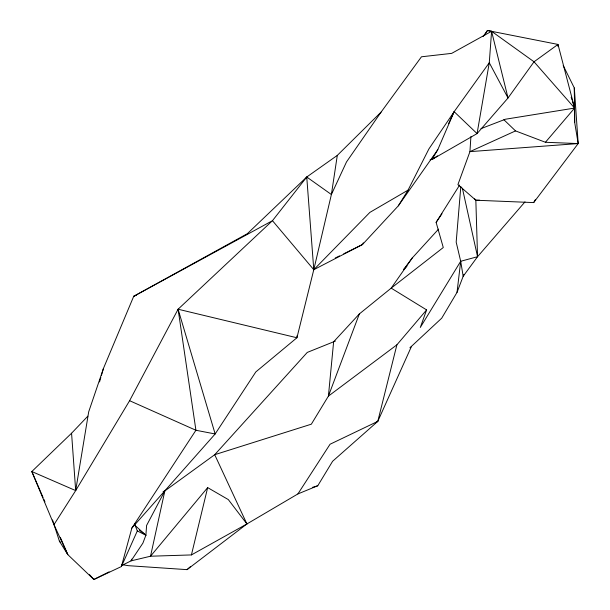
<?xml version="1.0" encoding="UTF-8"?>
<svg xmlns="http://www.w3.org/2000/svg" width="610" height="610" viewBox="0 0 610 610"><rect width="100%" height="100%" fill="white"/><g stroke="black" fill="none" stroke-linecap="round" stroke-linejoin="round"><path stroke-width="0.91" d="M296.986 335.858L296.925 337.757L255.819 371.925L215.155 433.969L131.859 528.069L121.398 566.553L93.864 579.5L67.809 554.627L59.391 541.139L52.529 519.926M557.883 46.307L557.997 44.431L487.436 30.5L483.013 36.6M470.912 136.556L469.944 151.638L457.927 184.601L475.838 200.225L533.674 202.589L578.181 143.571L574.33 88.008L563.198 65.483M484.523 35.38L487.436 30.5L491.584 31.293L489.281 62.746L477.073 133.605L431.956 159.53L430.088 159.774M121.741 565.523L131.028 560.872L142.885 543.159L145.881 535.229L146.606 525.439L164.845 490.913L214.712 454.702L307.272 352.412L335.363 341.104M460.832 186.408L456.181 242.124L460.695 261.278L463.173 276.277L457.027 292.365L441.716 318.176L409.912 347.784M457.027 292.365L460.695 261.278L477.554 256.703L525.004 201.864M578.181 143.571L545.432 142.275L515.534 130.906L469.944 151.638L578.181 143.571L574.681 122.442L574.605 108.077L534.032 61.785L491.584 31.293L451.697 53.367L421.464 56.791L381.067 112.126L337.307 155.39L331.39 194.521L313.784 269.704L296.925 337.757L178.097 309.224L129.602 400.701L75.678 490.592L53.962 524.661L67.809 554.627L60.314 537.318M87.825 416.188L71.568 433.222L31.819 471.538L75.678 490.592L88.702 411.803L103.448 368.425L133.712 296.315L247.332 233.706L306.746 177.007L337.307 155.39M131.791 559.141L131.028 560.872L150.525 556.221L191.418 554.925L207.667 487.611L228.308 499.582L246.913 523.952L297.901 493.932L317.764 485.758L332.61 461.267L377.781 421.373L411.392 346.61M375.31 422.783L377.781 421.373L396.896 344.818L426.611 309.91L391.193 288.133L359.336 313.937L333.632 341.806L328.409 396.111L311.336 424.186L214.712 454.702L246.913 523.952L187.049 569.641L128.283 565.676L121.886 564.616M99.537 381.936L100.841 377.43M101.359 375.63L103.448 368.425M426.611 309.91L420.298 327.456L460.695 261.278M359.336 313.937L328.409 396.111L396.896 344.818M437.538 155.878L431.956 159.53L437.797 149.679L454.145 111.683L489.281 62.746L508.031 97.989L477.073 133.605L454.145 111.683L428.929 148.893L408.052 190.137L398.307 205.852L362.462 244.534L313.784 269.704L272.464 220.683L306.746 177.007L331.39 194.521L346.503 161.947L381.067 112.126M121.398 566.553L137.319 530.929L134.558 523.921M463.951 274.561L463.173 276.277L477.554 256.703L475.838 200.225L474.664 198.822M431.956 159.53L433.146 156.968M448.594 123.647L454.145 111.683M363.308 242.841L362.462 244.534L343.758 253.798M305.869 178.7L306.746 177.007L313.784 269.704L369.881 212.387L408.052 190.137M533.674 202.589L535.527 199.371M438.537 229.146L412.261 257.954L391.193 288.133L443.279 247.53L436.12 222.391L459.65 185.021M297.901 493.932L330.048 444.248L377.781 421.373M131.859 528.069L195.924 430.263L178.097 309.224L272.464 220.683L133.712 296.315L136.35 295.248M436.12 222.391L441.991 213.767M398.307 205.852L437.797 149.679M412.261 257.954L403.492 269.673L406.893 266.349M207.667 487.611L150.525 556.221L164.845 490.913L163.091 491.591M545.432 142.275L574.605 108.077L574.33 88.008L574.681 122.442M187.049 569.641L190.579 566.499M191.418 554.925L246.913 523.952M109.068 571.875L93.864 579.5L89.479 574.62M335.264 258.007L339.511 255.903M480.985 128.634L505.431 119.225L574.605 108.077L557.997 44.431L534.032 61.785L508.031 97.989L491.584 31.293M312.358 487.39L317.764 485.758M475.838 200.225L479.612 200.194M129.602 400.701L195.924 430.263L215.155 433.969L178.097 309.224M137.319 530.929L145.881 535.229L134.642 525.08M139.385 530.105L145.881 535.229M503.868 119.712L515.534 130.906M59.391 541.139L60.649 542.534M43.066 497.501L31.819 471.538L53.962 524.661M43.813 499.232L44.942 501.832M571.166 97.226L572.028 99.933M572.599 101.748L574.605 108.077M462.38 188.193L477.554 256.703M71.568 433.222L75.678 490.592"/></g></svg>
